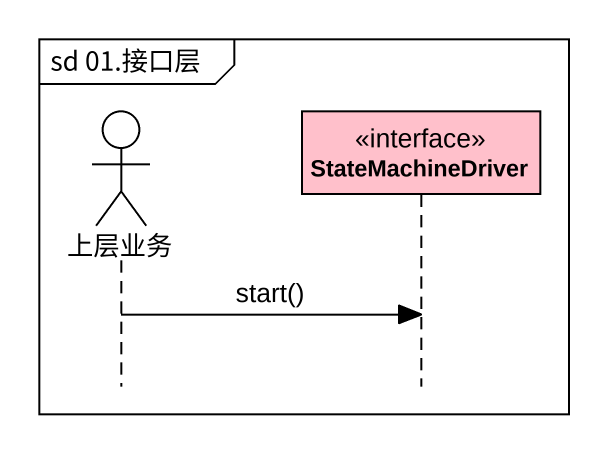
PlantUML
@startuml
mainframe sd 01.接口层
hide footbox
actor 上层业务 #FFFFFF
participant StateMachineDriver <<interface>> #FFC0CB

上层业务 -> StateMachineDriver : start()
@enduml
